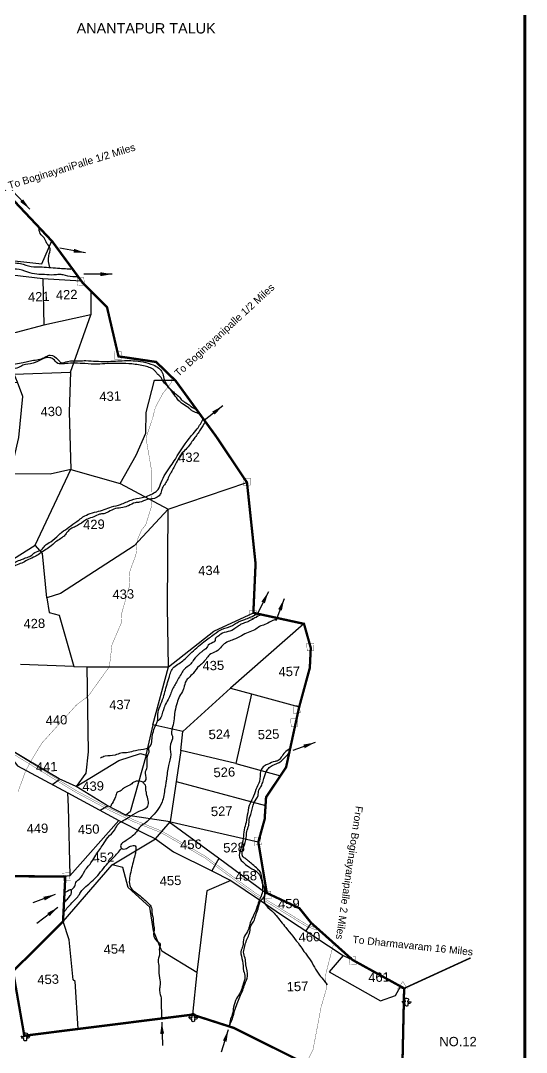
# Model space of a CAD drawing. Header units: feet. Extents: x 758300 to 768654, y 1597949 to 1607646.
# Drawn here: x 766934 to 768654, y 1600961 to 1604466 of the extents above; entities that cross this region are included whole.
import ezdxf

# ---------------------------------------------------------------- set-up
doc = ezdxf.new("R2010")
doc.units = ezdxf.units.FT
doc.header["$LTSCALE"] = 15
doc.header["$MEASUREMENT"] = 0
doc.linetypes.add('HIDDEN2', pattern=[0.1875, 0.125, -0.0625])
for name, color, linetype in [('CSMark', 72, 'Continuous'), ('PLOT', 7, 'Continuous'), ('PLOT NO', 7, 'Continuous'), ('ROAD', 6, 'Continuous'), ('TANKS AND STREAMS', 4, 'Continuous'), ('TEXT', 1, 'Continuous'), ('VILLAGE BOUNDARY', 5, 'Continuous'), ('VILLAGE N STONES', 1, 'Continuous')]:
    doc.layers.add(name, color=color, linetype=linetype)
doc.styles.get("Standard").update_dxf_attribs({"font": 'arial.ttf'})
doc.dimstyles.get("Standard").update_dxf_attribs({"dimtxt": 0.18, "dimasz": 40, "dimexe": 0.18, "dimexo": 0.0625, "dimgap": 0.09, "dimtad": 0, "dimtih": 1, "dimtoh": 1, "dimdec": 4, "dimzin": 0, "dimdsep": 46, "dimtxsty": 'Standard', "dimcen": 0.09, "dimadec": 0, "dimazin": 0, "dimtfac": 1, "dimtdec": 4, "dimtofl": 0, "dimtmove": 0, "dimatfit": 3, "dimfxl": 1, "dimtolj": 1, "dimtzin": 0, "dimarcsym": 0})

msp = doc.modelspace()

# ---------------------------------------------------------------- linework, layer by layer
at = {"layer": 'CSMark', "color": 5, "const_width": 10}
msp.add_lwpolyline([(758305.3, 1606965.9), (768648.6, 1606965.9), (768648.6, 1597954), (758305.3, 1597954)], close=True, dxfattribs=at)
at = {"layer": 'PLOT'}
for points in [[(766511.3, 1603950.4), (766506.1, 1603853.5), (766562.5, 1603823), (766607.2, 1603785.2), (766608.3, 1603725.6), (766648.1, 1603673.1), (766698.7, 1603669.6), (766873.3, 1603654.2), (767006.9, 1603639.8), (767040.5, 1603717.5)], [(767172.5, 1603548), (767173, 1603466.3), (767013.6, 1603431.9), (766919.3, 1603406.2), (766817.1, 1603388.7), (766735.9, 1603394.3), (766501.6, 1603391), (766508, 1603418.5), (766498.5, 1603451.9), (766519.6, 1603494.2), (766586.7, 1603532.1), (766610.5, 1603561.5), (766616.3, 1603496.6), (766738.1, 1603497.8), (766833.3, 1603492.2), (766836.7, 1603500.1), (766910.8, 1603501.2), (766905.2, 1603602.3)], [(766905.2, 1603602.3), (767009.7, 1603589.9), (767140.5, 1603581.9)], [(767009.7, 1603589.9), (767013.6, 1603431.9)], [(766413.3, 1603206.5), (766923.7, 1603237.3), (766912, 1603264.5), (767103.9, 1603272), (767173, 1603466.3)], [(766823.3, 1602583), (766984.2, 1602684.2), (767105.1, 1602941.5), (767272.5, 1602893.9), (767327.1, 1602989.8), (767360.1, 1603064.6), (767361.6, 1603134.8), (767389.3, 1603244.9), (767458.7, 1603244.9)], [(767103.9, 1603272), (767099.3, 1603137.5), (767105.1, 1602941.5), (767034.3, 1602925.2), (766900.5, 1602925.9), (766928.4, 1603049.6), (766941.7, 1603189.6), (766923.7, 1603237.3)], [(767272.5, 1602893.9), (767435.6, 1602805.9), (767703.8, 1602897)], [(767435.6, 1602805.9), (767319.9, 1602681.7), (767069.5, 1602520), (767023.7, 1602504.7), (767009.2, 1602655.3), (766984.2, 1602684.2)], [(767115.1, 1602272.2), (767159.9, 1602270.2), (767437.5, 1602271), (767434, 1602473.1), (767435.6, 1602805.9)], [(767023.7, 1602504.7), (767031.3, 1602455.3), (767065.1, 1602446.6), (767115.1, 1602272.2), (766933.5, 1602278.5)], [(767437.2, 1602271), (767591, 1602391.9), (767725.5, 1602454.3)], [(767897.6, 1602416.8), (767648.3, 1602198.6), (767719.6, 1602179), (767881.3, 1602134.9)], [(766410.6, 1602310.1), (766600.5, 1602165.9), (766712.6, 1602093.6), (766887.3, 1601980.9), (766923.7, 1601934.3), (767095, 1601843.2), (767268.7, 1601748.8), (767352.8, 1601706), (767392.3, 1601686.4), (767454, 1601642.8), (767583.9, 1601577.3), (767649, 1601544.5), (767746.1, 1601478.9), (767831.9, 1601420.9), (768030.8, 1601289.6), (768062.7, 1601275.1)], [(767159.9, 1602270.2), (767163.6, 1601981.7), (767156.1, 1601909.4), (767122.9, 1601863.8), (767268.1, 1601952.6), (767342.1, 1601976.4), (767361.1, 1601971.1), (767384.7, 1602074.1)], [(767485.2, 1602051), (767384.2, 1602074.2), (767437.5, 1602271.2)], [(767361.1, 1601971.1), (767306.4, 1601778.2), (767292.3, 1601767.2), (767226.6, 1601801.2), (767122.9, 1601863.8), (767064.9, 1601890.3), (766956.9, 1601955.2), (766888.9, 1601996.1), (766624.3, 1602179.3), (766536.7, 1602251.9)], [(767665.9, 1601941.8), (767478.4, 1601986.4), (767485.2, 1602051), (767648.3, 1602198.6)], [(767719.6, 1602179), (767665.9, 1601941.8), (767817.4, 1601900.5)], [(767478.4, 1601986.4), (767443.1, 1601743.8), (767292.3, 1601767.2)], [(767043.4, 1601871.6), (767065.9, 1601887.7)], [(767463, 1601881), (767766.9, 1601799.1)], [(767103.2, 1601562.1), (767097.6, 1601795), (767095, 1601843.2)], [(767231.4, 1601798.2), (767204.9, 1601783.2)], [(767268.7, 1601748.8), (767101.7, 1601560.4), (767083.5, 1601558.6)], [(767533.7, 1601232), (767413.9, 1601304.7), (767386.4, 1601374.1), (767373.2, 1601453.9), (767300.3, 1601521), (767281.9, 1601589.2), (767245.9, 1601597.9), (767392.3, 1601686.4), (767443.1, 1601743.8)], [(767439.6, 1601744.3), (767607, 1601622.4), (767768.1, 1601502.4), (767771.2, 1601502.3)], [(767742.3, 1601675.6), (767439.6, 1601744.3)], [(767129.6, 1601040.4), (767120.1, 1601201.7), (767112.5, 1601207.8), (767099.9, 1601343.7), (767078.5, 1601405.2), (767245.9, 1601597.9)], [(767585.2, 1601578.3), (767609, 1601620.5)], [(767649, 1601544.5), (767567.3, 1601510), (767533.7, 1601232), (767518.4, 1601089.2)], [(767921.6, 1601401.2), (767903.5, 1601373.7)], [(768030.8, 1601289.6), (767983.2, 1601234.3), (768158.1, 1601136.4), (768208.4, 1601154), (768225.6, 1601185.2)]]:
    msp.add_lwpolyline(points, dxfattribs=at)
at = {"layer": 'ROAD', "linetype": 'HIDDEN2', "ltscale": 10, "const_width": 1}
for points in [[(766925.7, 1601846.5), (766951.5, 1601917.2), (766975.4, 1601961), (767007, 1602012.2), (767069.2, 1602080.6), (767124.8, 1602141.8), (767164.7, 1602172), (767228, 1602260.2), (767236.2, 1602271.6), (767244.8, 1602345.1), (767275.9, 1602418.6), (767277.5, 1602451.1), (767302.9, 1602540.4), (767306.2, 1602596.8), (767326.3, 1602651.6), (767331, 1602702), (767345.6, 1602735.8), (767359.4, 1602752.4), (767380.3, 1602819.2), (767378.8, 1602941.4), (767360.5, 1603048.2), (767383.7, 1603118.1), (767392.4, 1603152.1), (767416.6, 1603197.4), (767447.7, 1603237.7), (767446.3, 1603256.8)], [(767941.5, 1601376.3), (767907.1, 1601388.4), (767794.6, 1601457.5), (767733, 1601495.3), (767667.3, 1601542.3), (767579.1, 1601607.9), (767561.3, 1601621.1), (767423.2, 1601700.9), (767412.6, 1601707.1), (767319.5, 1601744.1), (767241.2, 1601780.8), (767120.6, 1601845.1), (766830.7, 1602022.8)], [(767943.1, 1601382), (767908.8, 1601394.1), (767796.3, 1601463.3), (767734.6, 1601501), (767668.9, 1601548.1), (767580.7, 1601613.6), (767562.9, 1601626.9), (767424.8, 1601706.7), (767414.2, 1601712.8), (767321.2, 1601749.8), (767242.9, 1601786.5), (767122.2, 1601850.8), (766832.3, 1602028.5)], [(767998.9, 1601332.1), (767977.2, 1601249.1), (767971, 1601222.8), (767973.3, 1601175.3), (767955.8, 1601115.2), (767943.5, 1601050.1), (767928.5, 1600970.9), (767904.1, 1600922)]]:
    msp.add_lwpolyline(points, dxfattribs=at)
at = {"layer": 'TANKS AND STREAMS'}
for points in [[(764504.1, 1604143.7), (764534.1, 1604131.5), (764536.7, 1604124.1), (764551, 1604113.4), (764575.3, 1604105.9), (764606.2, 1604095.3), (764629.9, 1604086), (764660.4, 1604079), (764683.7, 1604085.3), (764719.2, 1604087.2), (764772, 1604090.7), (764800.6, 1604093.1), (764834.3, 1604101.3), (764872, 1604106.1), (764930.7, 1604106.1), (764949.5, 1604102.7), (764970, 1604105.3), (765004.9, 1604097.7), (765011.7, 1604086.7), (765022.9, 1604070.5), (765038.8, 1604049.6), (765041.8, 1604046.2), (765049.2, 1604032.4), (765064.7, 1604015.1), (765070.4, 1604002), (765077.4, 1603991.8), (765088.6, 1603980.2), (765107.4, 1603965.4), (765127.9, 1603940.9), (765158.9, 1603932.2), (765177.8, 1603927), (765201.5, 1603917.2), (765215, 1603912.8), (765227.8, 1603904.9), (765247.9, 1603897), (765262.1, 1603892.4), (765292.1, 1603878.5), (765325.5, 1603866.5), (765349.4, 1603858.5), (765373, 1603845.1), (765395.4, 1603835), (765420.9, 1603811.7), (765442.4, 1603804.3), (765472.2, 1603796), (765496, 1603788.2), (765536.6, 1603785.2), (765558.4, 1603780.2), (765609, 1603771.7), (765638.7, 1603772.1), (765674, 1603772.4), (765699.8, 1603774.7), (765764.6, 1603777.2), (765771, 1603784.6), (765810.9, 1603791), (765840, 1603793.4), (765865.6, 1603800.6), (765942, 1603809.7), (766016.4, 1603793.1), (766049.2, 1603778.5), (766075.3, 1603778.5), (766116.4, 1603802.4), (766139.4, 1603821.8), (766185, 1603835.5), (766227.2, 1603842), (766251.9, 1603851.6), (766277.1, 1603856.5), (766290.5, 1603854.9), (766355.5, 1603871.5), (766398.8, 1603865.5), (766458.1, 1603847.9), (766483.5, 1603839.9), (766510.2, 1603832), (766548.1, 1603820.5), (766568.3, 1603807.8), (766585.2, 1603794.9), (766595.1, 1603784.2), (766594.5, 1603753.5), (766592.2, 1603714.4), (766614.3, 1603693.2), (766632.2, 1603673.7), (766645.9, 1603657.1), (766683.7, 1603639.9), (766707.6, 1603637), (766763, 1603633.1), (766793.1, 1603635.3), (766827.4, 1603635.9), (766855.3, 1603637), (766871.3, 1603639.9), (766888.1, 1603643.6), (766900.3, 1603643.6), (766910.3, 1603643.4), (766933.5, 1603640.8), (766969.9, 1603630.8), (767007.3, 1603629.2), (767067.4, 1603624.6), (767093.1, 1603623.3), (767104.9, 1603622)], [(767130.6, 1603595.4), (767111.3, 1603595.6), (767078.6, 1603602), (767065.7, 1603603.6), (767047.3, 1603602.1), (767015, 1603603.2), (766989.4, 1603604.5), (766958.6, 1603611.7), (766920.1, 1603621.8), (766882.5, 1603619), (766823.3, 1603614.9), (766801.2, 1603611.5), (766785.9, 1603607.4), (766769.3, 1603606.2), (766732.6, 1603602.7), (766714, 1603601.2), (766683.1, 1603603.6), (766664.4, 1603610.8), (766652.2, 1603621.4), (766627.9, 1603629.1), (766595.2, 1603649.7), (766583.2, 1603675.6), (766578.5, 1603690.3), (766556.3, 1603709.1), (766549.9, 1603722.4), (766501.9, 1603747.4), (766466.4, 1603756.3), (766450.7, 1603761.2), (766428.5, 1603755.2), (766405.7, 1603742.8), (766387.6, 1603728), (766374.7, 1603718), (766360.9, 1603710), (766317.4, 1603695.2), (766300.8, 1603692.3), (766288.7, 1603692.4), (766269.2, 1603691.1), (766248.3, 1603689.1), (766234.6, 1603686.3), (766222.3, 1603686.1), (766206.2, 1603684.9), (766194.4, 1603684.1), (766163.5, 1603680.6), (766151.7, 1603681), (766143.7, 1603679.6), (766133.8, 1603670.6), (766131.5, 1603653.8), (766128, 1603648), (766128, 1603647.1), (766140, 1603649.9), (766148.7, 1603653.6), (766162.3, 1603659), (766179.6, 1603659.4), (766206.6, 1603658.8), (766255.9, 1603663.8), (766277.1, 1603665.2), (766286.2, 1603668.2), (766295.7, 1603667.7), (766308.8, 1603665.3), (766330, 1603665.5), (766346.7, 1603666.8), (766355.7, 1603672.3), (766364.9, 1603680.4), (766421.4, 1603691.9), (766462, 1603693.8), (766482.8, 1603693.1), (766499.6, 1603688.8), (766522.4, 1603680.2), (766542.9, 1603668.7), (766563.3, 1603661.7), (766590.9, 1603637.7), (766598.7, 1603613.5), (766601.3, 1603604.7), (766605.1, 1603595.7), (766610.9, 1603587.6), (766621.2, 1603567.6), (766619.1, 1603554.9), (766618.4, 1603543.1), (766613.1, 1603532.8), (766614.3, 1603518.9), (766614.7, 1603515), (766621.2, 1603508.5), (766621.3, 1603496.6)], [(767033.2, 1603627.6), (767029.9, 1603667.5), (767034.3, 1603691.7), (767024, 1603709.5), (767014, 1603727.8), (767001.2, 1603742.8), (766996.9, 1603763.7)], [(765418.4, 1602957.7), (765421.2, 1602960), (765427.1, 1602965), (765435.5, 1602972.5), (765441.1, 1602976.8), (765458.8, 1602985.3), (765490.3, 1603006.3), (765498.8, 1603014.6), (765508.5, 1603021.6), (765539.6, 1603035.4), (765551.8, 1603043.7), (765566.2, 1603051.8), (765590.5, 1603069.4), (765608.1, 1603082.9), (765619.1, 1603087.9), (765658, 1603100.1), (765670.5, 1603102.5), (765681.7, 1603103.6), (765703.3, 1603117), (765723.1, 1603125.4), (765733, 1603134.5), (765773.9, 1603134), (765789.5, 1603132.8), (765802.6, 1603138.2), (765812.6, 1603145.7), (765840.3, 1603174.8), (765856.4, 1603184.7), (765871.4, 1603187.2), (765894.8, 1603190.3), (765912, 1603194.3), (765916.9, 1603194.2), (765941.4, 1603198.5), (765955.1, 1603210), (765975.1, 1603224.6), (765989.1, 1603234.5), (766001.4, 1603243.3), (766019, 1603264.1), (766046.1, 1603264.1), (766059.1, 1603265.3), (766079.9, 1603266.9), (766112.1, 1603271.2), (766158.6, 1603266), (766171.8, 1603268.1), (766190.4, 1603269.8), (766211, 1603272.8), (766216.6, 1603274.9), (766251.4, 1603282.8), (766277.7, 1603283), (766291.3, 1603287.9), (766303.5, 1603290.7), (766313.5, 1603293), (766323.9, 1603299.5), (766337.2, 1603316.2), (766361.1, 1603323), (766379.5, 1603325.2), (766392.1, 1603328.3), (766417.9, 1603332.8), (766448.8, 1603332.6), (766458.6, 1603331.6), (766475.3, 1603325.3), (766482.1, 1603321.5), (766557.6, 1603282.1), (766579.3, 1603278), (766603, 1603278.6), (766627.7, 1603278.8), (766666.6, 1603280), (766708.9, 1603272.8), (766779.5, 1603273.1), (766804.9, 1603273), (766851.2, 1603274.4), (766865.6, 1603277.4), (766882.3, 1603285.2), (766892.6, 1603291.9), (766943.2, 1603304.5), (766962.1, 1603309.5), (767004.9, 1603317.5), (767021.3, 1603324.8), (767034.9, 1603329.9), (767063.1, 1603312.7), (767071.6, 1603304.9), (767093.4, 1603308.2), (767133.2, 1603310.4), (767156.5, 1603311), (767190.9, 1603309.1), (767257.2, 1603309.6), (767316.6, 1603310.8), (767350.7, 1603306.5), (767385.4, 1603296.2), (767404.2, 1603285.6), (767415.7, 1603271.2), (767421.5, 1603250.6), (767450.8, 1603206.9), (767462.8, 1603197.5), (767477.9, 1603182.6), (767483.5, 1603176.1), (767492.2, 1603170), (767504.9, 1603162.1), (767514.3, 1603155), (767532.8, 1603144.2)], [(767542.7, 1603130.7), (767524.2, 1603136.8), (767514.2, 1603143.2), (767505.7, 1603150.7), (767484.7, 1603164.4), (767472.5, 1603174.9), (767439.7, 1603217.8), (767418.8, 1603241), (767409, 1603257), (767398.6, 1603266.6), (767391.8, 1603275.3), (767357.4, 1603292.4), (767312.8, 1603299.6), (767229.7, 1603300.7), (767195.4, 1603299.1), (767152.7, 1603300.7), (767087.6, 1603301), (767070.9, 1603299.8), (767060.8, 1603301.7), (767045.2, 1603316.4), (767033.9, 1603321), (766976.9, 1603302), (766942.3, 1603295.4), (766927.3, 1603287.6), (766903.5, 1603281.9), (766888.1, 1603276), (766867.9, 1603269.9), (766844.1, 1603263.4), (766833.8, 1603262.7), (766815.5, 1603262), (766788.9, 1603263.5), (766723.8, 1603266.5), (766687.1, 1603269.6), (766675.6, 1603271.7), (766658.8, 1603272.1), (766639.8, 1603273.6), (766581.7, 1603269.4), (766569.7, 1603269.2), (766559.4, 1603268.8), (766538.8, 1603268), (766528.3, 1603265.4), (766510.7, 1603252.4), (766510, 1603239.6), (766504.4, 1603232.9), (766497.6, 1603222.9), (766483, 1603203.4), (766466.5, 1603204.7), (766443.6, 1603204.1), (766439.2, 1603211.2), (766426.1, 1603223.2), (766417.5, 1603227.9), (766400.9, 1603231.2), (766393.1, 1603232)], [(766483.1, 1602289.2), (766498.8, 1602299), (766509.1, 1602308.7), (766515.5, 1602325.9), (766519.3, 1602343.8), (766526.2, 1602342.4), (766539.6, 1602359.9), (766552.8, 1602369.9), (766571.2, 1602388.1), (766586.6, 1602408), (766599.4, 1602417.2), (766611.4, 1602428.5), (766624, 1602437.8), (766649.9, 1602450.2), (766670, 1602463.4), (766699.5, 1602484.7), (766718.1, 1602495.8), (766728.3, 1602501), (766755.3, 1602520.7), (766773.6, 1602535.7), (766786.9, 1602544.1), (766797.5, 1602552.7), (766823.3, 1602571.8), (766845.9, 1602586.9), (766870.9, 1602604.4), (766895.9, 1602615.8), (766917.7, 1602627.3), (766937.8, 1602635.6), (766951, 1602640.6), (766970.6, 1602648.8), (766982.5, 1602659.2), (767004.9, 1602668.3), (767016.8, 1602682.3), (767037.2, 1602695.8), (767063.7, 1602718.8), (767074.8, 1602727.7), (767098.4, 1602745.5), (767125.8, 1602764.5), (767140.8, 1602776), (767164.2, 1602789.1), (767193.1, 1602797.7), (767218.5, 1602805.3), (767243.8, 1602814.4), (767274.3, 1602822.3), (767309.8, 1602837.3), (767347, 1602845.8), (767367, 1602851.5), (767387.5, 1602861.4), (767401.5, 1602873.5), (767412, 1602897.3), (767445.5, 1602953.4), (767460.5, 1602976.7), (767515.7, 1603056.7), (767534.5, 1603078.9), (767555.4, 1603113.3)], [(767562.1, 1603104), (767545.1, 1603075.9), (767524.2, 1603046.1), (767514.3, 1603032.3), (767499.4, 1603013.2), (767483.7, 1602997.5), (767464.1, 1602965.5), (767446.2, 1602931.7), (767443, 1602926.6), (767434.2, 1602908.7), (767426, 1602892.7), (767415.7, 1602877.7), (767410.5, 1602861.1), (767402.2, 1602849.7), (767384, 1602841.7), (767365, 1602839.2), (767338.4, 1602829.7), (767323.3, 1602828.1), (767301.6, 1602818.2), (767281.3, 1602812), (767257.3, 1602808.1), (767232.6, 1602797.3), (767216.7, 1602791), (767203, 1602789), (767182.8, 1602780), (767161.6, 1602772.9), (767147.6, 1602764), (767121.3, 1602747.3), (767105.1, 1602740), (767092.7, 1602728.5), (767085.2, 1602718.4), (767070.5, 1602706.4), (767052.7, 1602695.2), (767034, 1602678.2), (767015.4, 1602665.9), (766993.5, 1602651.4), (766978.1, 1602643), (766956.2, 1602632.7), (766938.5, 1602623.4), (766917.3, 1602614.7), (766904.3, 1602606.7), (766882.4, 1602599.2), (766869.5, 1602590.3), (766850.7, 1602580.5), (766825.3, 1602565.6), (766805.6, 1602548.5), (766792, 1602536.5), (766776.1, 1602525.9), (766764.9, 1602514.6), (766744.5, 1602500.3), (766732, 1602493.5), (766720.6, 1602487.9), (766704, 1602474.2), (766685.7, 1602464), (766667.4, 1602453.3), (766655.6, 1602443.5), (766634, 1602437.2), (766614.2, 1602422), (766594.4, 1602404.3), (766579.7, 1602386), (766563.5, 1602370.3), (766544.1, 1602351.6), (766529.4, 1602340.4), (766521.4, 1602323.7), (766515, 1602299.9), (766504.8, 1602290.1), (766489.2, 1602285)], [(767106, 1601512.5), (767118.1, 1601525.5), (767124.2, 1601541.4), (767134.5, 1601549.7), (767152.1, 1601577.4), (767164.5, 1601593.6), (767175.7, 1601608.4), (767189.7, 1601631.3), (767214.9, 1601666.9), (767231.1, 1601691), (767254.2, 1601716.8), (767266.6, 1601737.5), (767276.8, 1601744.7), (767301.7, 1601759.7), (767332.8, 1601778), (767366.4, 1601797.6), (767362.6, 1601839.2), (767360.2, 1601855.9), (767355.8, 1601872.3), (767350.9, 1601878), (767357.4, 1601882.4), (767358.8, 1601909.1), (767364.3, 1601930.3), (767364, 1601950), (767367.8, 1601973.5), (767371.2, 1601983.7), (767369.9, 1601991.9), (767376.8, 1602004.8), (767381.2, 1602027.2), (767394.8, 1602074.8), (767399.7, 1602086.6), (767401.1, 1602108.6), (767419.6, 1602166.8), (767426.6, 1602191.6), (767442.1, 1602244.7), (767449.2, 1602262.2), (767481.7, 1602288.1), (767510.6, 1602314.6), (767557.3, 1602355.6), (767592.6, 1602381.9), (767619.5, 1602399.2), (767654.8, 1602411.1), (767668.8, 1602420.2), (767696.7, 1602431.5), (767715.2, 1602439.4), (767738.3, 1602451.5)], [(767811.5, 1602435.5), (767785, 1602424.9), (767764.7, 1602414.5), (767746, 1602407.5), (767730, 1602396.3), (767707.9, 1602387.8), (767685.1, 1602376.6), (767658.3, 1602363.5), (767640.1, 1602356.6), (767621.6, 1602344.7), (767605.1, 1602326.2), (767580.6, 1602314.6), (767555.4, 1602285.9), (767541.9, 1602274.4), (767520.4, 1602248.6), (767505.9, 1602233.4), (767496.7, 1602223), (767488.8, 1602198.4), (767484.3, 1602187.3), (767471.8, 1602165.6), (767464.4, 1602142.1), (767457.5, 1602111.5), (767455.3, 1602087.6), (767448.8, 1602059.4), (767447.7, 1602043.1), (767450.6, 1602031.9), (767443.7, 1602007.9), (767444.8, 1601973.2), (767436.9, 1601935), (767429.9, 1601887.4), (767427.9, 1601874), (767424.8, 1601857.2), (767415.1, 1601811.7), (767398.6, 1601782.8), (767377.5, 1601759), (767364.2, 1601744.9), (767337.3, 1601724), (767325, 1601706.3), (767310.1, 1601692.3), (767296.8, 1601682.9), (767274.5, 1601659), (767277.1, 1601654.3), (767293.7, 1601653.8), (767307.9, 1601661.7), (767323.6, 1601662.1), (767326, 1601646.3), (767322.6, 1601630.3), (767316.7, 1601607.1), (767304.9, 1601553.2), (767305.4, 1601528.4), (767315.7, 1601512.4), (767327.4, 1601503.5), (767345.1, 1601488.7), (767363.8, 1601472.2), (767372.3, 1601463.7), (767379.3, 1601451.5), (767380.2, 1601435), (767384.1, 1601421.3), (767385.5, 1601399.2), (767388.1, 1601380.2), (767386.4, 1601360.8), (767392.9, 1601343.9), (767401.3, 1601336.6), (767408.7, 1601329.4), (767406.6, 1601316.6), (767406, 1601291), (767402.1, 1601277), (767403.7, 1601256.4), (767404.2, 1601238), (767407.6, 1601206.5), (767407.9, 1601186), (767406.3, 1601177.7), (767408.1, 1601161.6), (767411.9, 1601146.7), (767411.7, 1601128.6), (767413.4, 1601094), (767414, 1601078.9), (767414.3, 1601076.1)], [(767751.6, 1602448.6), (767730.8, 1602436.7), (767715.1, 1602427.8), (767703.4, 1602422.9), (767687.3, 1602416.7), (767675.4, 1602409.6), (767663, 1602400.6), (767639.8, 1602390.3), (767614.9, 1602382.1), (767608.5, 1602376.1), (767595.3, 1602364.8), (767595.2, 1602360.4), (767576, 1602347.5), (767564.1, 1602332.4), (767550.1, 1602322.2), (767541.5, 1602314.9), (767523.2, 1602295.7), (767512.9, 1602281.1), (767489, 1602260.9), (767482.2, 1602250.2), (767471.5, 1602231.8), (767461.4, 1602214.8), (767452.9, 1602199.2), (767445, 1602180.9), (767438.6, 1602164.7), (767427, 1602144.3), (767419.9, 1602125.2), (767414.3, 1602107.3), (767406, 1602091.5), (767399.7, 1602086.6)], [(767370.3, 1601994.4), (767351.5, 1601990), (767316.4, 1601983.8), (767294.6, 1601979.1), (767275.4, 1601978), (767255.4, 1601970.6), (767222, 1601967.2), (767205.5, 1601960.6)], [(767850.7, 1601993.6), (767832, 1601979.4), (767820.1, 1601963.6), (767810.1, 1601952.8), (767799.4, 1601949.3), (767775.7, 1601940.4), (767762.4, 1601933.6), (767751.3, 1601918.5), (767746.4, 1601880.9), (767737.4, 1601861.2), (767726.3, 1601831.6), (767714.1, 1601806.8), (767706.2, 1601775.2), (767700.6, 1601742.3), (767694.6, 1601716.9), (767690.7, 1601687.3), (767682.4, 1601652.8), (767678.3, 1601624.3), (767694.4, 1601603.4), (767713.4, 1601588.8), (767741.2, 1601570.8), (767749.8, 1601555.6), (767756.7, 1601521.8), (767753.2, 1601495.6), (767746.1, 1601478.9), (767738.7, 1601457.2), (767727.2, 1601429.1), (767716.3, 1601404.7), (767711.4, 1601387.8), (767705.4, 1601371.6), (767693.4, 1601350.6), (767689.2, 1601322.2), (767683.4, 1601302.9), (767688.7, 1601271.8), (767692.5, 1601237.9), (767696.8, 1601216.9), (767689.9, 1601188.5), (767681.7, 1601165.6), (767668.3, 1601143.5), (767658.3, 1601115), (767653.7, 1601089.9), (767646.8, 1601068.4), (767644.9, 1601055.9), (767642.8, 1601049.2), (767654.2, 1601075), (767661.9, 1601102.4), (767670.7, 1601126.7), (767679.2, 1601149.8), (767689.5, 1601172.1), (767696.4, 1601192.2), (767705.7, 1601219.6), (767700.1, 1601257.8), (767697.5, 1601281), (767692.1, 1601301.7), (767694.2, 1601311.8), (767699, 1601332.2), (767713.2, 1601370.1), (767718.2, 1601393.2), (767727.1, 1601406.4), (767733.6, 1601426.2), (767741.8, 1601448.7), (767750.3, 1601476.1), (767762.2, 1601489.3), (767762.8, 1601518.6), (767754.5, 1601551.9), (767750.7, 1601571.1), (767740.5, 1601583.2), (767722.8, 1601599.6), (767708.8, 1601610.5), (767699.4, 1601618.5), (767689.8, 1601625.7), (767691.7, 1601656.7), (767701.5, 1601691), (767702.9, 1601710.9), (767709.7, 1601732), (767711.7, 1601752.6), (767718.2, 1601774.1), (767727.7, 1601809.6), (767741.6, 1601833.9), (767744, 1601852.1), (767750.6, 1601863.1), (767757.3, 1601878), (767762.2, 1601895.2), (767772.4, 1601919.6), (767782.4, 1601930.6), (767813.2, 1601945.7), (767825.7, 1601955.5), (767847.5, 1601978.8)], [(767351, 1601878.4), (767336, 1601882.7), (767318.7, 1601878.6), (767305.1, 1601868.6), (767286.3, 1601859.2), (767275.8, 1601850.4), (767262.7, 1601844), (767257, 1601829.4), (767245.3, 1601806.6), (767239.2, 1601794.7)], [(767080, 1601435.3), (767104.5, 1601464.7), (767122.2, 1601482.7), (767134, 1601497.2), (767142.3, 1601510.6), (767161.3, 1601528.9), (767180.5, 1601545.5), (767196.4, 1601562), (767236, 1601609.6), (767263.5, 1601637.4), (767277.5, 1601653.9)], [(767081.8, 1601470.3), (767093.6, 1601481.6), (767103.2, 1601493.9), (767107.3, 1601503.1), (767105.4, 1601513.2), (767090.4, 1601506.6), (767083.5, 1601504.3)], [(767765.2, 1601501.1), (767764.4, 1601466.6), (767788.7, 1601441.5), (767803.2, 1601425.8), (767835.6, 1601384.8), (767882.9, 1601325.2), (767897.6, 1601304), (767916.3, 1601278.4), (767950.3, 1601223.4), (767966.3, 1601204), (767976.5, 1601190.2)]]:
    msp.add_spline(points, degree=3, dxfattribs=at)
at = {"layer": 'VILLAGE BOUNDARY', "linetype": 'HIDDEN2', "ltscale": 10, "const_width": 8}
for points in [[(766860.5, 1603908.5), (767042, 1603715.8), (767146, 1603574.4), (767228, 1603492.6), (767267, 1603325.4), (767395.1, 1603306.5), (767461.6, 1603242), (767600, 1603052), (767703.8, 1602897), (767733, 1602621.1), (767725.5, 1602454.3), (767897.6, 1602416.8), (767920.7, 1602334.9), (767917.4, 1602267.1), (767881, 1602133.5), (767836.8, 1601929.6), (767768.7, 1601827.7), (767763.9, 1601753.1), (767742.3, 1601675.6), (767771.2, 1601502.3), (767882, 1601450.6), (767921.6, 1601401.2), (768062.7, 1601275.1), (768238, 1601178.4), (768231.3, 1600876)], [(768219.8, 1600764.6), (767659.7, 1601043.8), (767518.4, 1601089.2), (766946.9, 1601017.5), (766908.5, 1601236.6), (767078.5, 1601405.2), (767086.3, 1601558.6), (766833.4, 1601559.5), (766571, 1601589.7), (766412.5, 1601519.7), (766120.9, 1601285.8), (765700.6, 1601082.3), (765754.7, 1600965.6), (765757.8, 1600874)]]:
    msp.add_lwpolyline(points, dxfattribs=at)
at = {"layer": 'VILLAGE BOUNDARY', "linetype": 'HIDDEN2', "ltscale": 200, "const_width": 5}
msp.add_lwpolyline([(768238, 1601178.4), (768464.1, 1601282)], dxfattribs=at)
at = {"layer": 'VILLAGE N STONES', "const_width": 1}
for points in [[(767126.4, 1603592.5), (767149.5, 1603593.4), (767150.5, 1603567.6), (767127.4, 1603566.7)], [(767252.9, 1603341.3), (767276.1, 1603342.2), (767277.1, 1603316.4), (767253.9, 1603315.5)], [(767692.2, 1602911.2), (767715.3, 1602912.1), (767716.3, 1602886.3), (767693.2, 1602885.4)], [(767712.2, 1602461.8), (767735.3, 1602462.7), (767736.3, 1602437), (767713.2, 1602436.1)], [(767907.2, 1602350.8), (767930.3, 1602351.7), (767931.3, 1602326), (767908.2, 1602325.1)], [(767860.2, 1602139.2), (767883.4, 1602140.1), (767884.4, 1602114.3), (767861.2, 1602113.4)], [(767852.8, 1602093.9), (767875.9, 1602094.7), (767876.9, 1602069), (767853.8, 1602068.1)], [(767727.7, 1601691.1), (767750.8, 1601692), (767751.8, 1601666.2), (767728.7, 1601665.3)], [(767078.2, 1601570.1), (767101.3, 1601571), (767102.3, 1601545.2), (767079.2, 1601544.3)], [(767761.6, 1601508), (767784.7, 1601508.9), (767785.7, 1601483.1), (767762.6, 1601482.2)], [(768050.8, 1601284.5), (768073.9, 1601285.4), (768074.9, 1601259.6), (768051.8, 1601258.7)]]:
    msp.add_lwpolyline(points, close=True, dxfattribs=at)
msp.add_lwpolyline([(768215.3, 1601176.2), (768248.9, 1601177.5), (768233.6, 1601201.6), (768215.3, 1601176.2)], dxfattribs=at)
at = {"layer": 'VILLAGE N STONES'}
for points in [[(768236.6, 1601126.3), (768232.4, 1601134.4), (768242.3, 1601132.8), (768240.3, 1601143.7), (768246.8, 1601145.5), (768253.3, 1601140.9), (768249.5, 1601132.3), (768260.7, 1601133.2), (768256.1, 1601126.9), (768250.7, 1601127), (768250.7, 1601119.8), (768241.8, 1601120.2), (768241.3, 1601126.4), (768236.4, 1601126.4)], [(767511.3, 1601073.4), (767507.1, 1601081.5), (767517, 1601079.9), (767515, 1601090.8), (767521.5, 1601092.6), (767528, 1601088), (767524.2, 1601079.4), (767535.4, 1601080.3), (767530.8, 1601074), (767525.4, 1601074.1), (767525.4, 1601066.9), (767516.5, 1601067.3), (767516, 1601073.6), (767511, 1601073.5)], [(766940.5, 1601008.3), (766936.3, 1601016.4), (766946.2, 1601014.8), (766944.3, 1601025.7), (766950.8, 1601027.5), (766957.2, 1601022.9), (766953.4, 1601014.3), (766964.7, 1601015.2), (766960, 1601008.9), (766954.6, 1601009), (766954.6, 1601001.8), (766945.7, 1601002.2), (766945.2, 1601008.5), (766940.3, 1601008.4)]]:
    msp.add_spline(points, degree=3, dxfattribs=at)

# ---------------------------------------------------------------- texts
at = {"layer": 'PLOT NO', "linetype": 'Continuous'}
for s, rotation, p in [('To BoginayaniPalle 1/2 Miles ', 17.0782, (766896.3, 1603893.5)), ('To Boginayanipalle 1/2 Miles ', 42.5493, (767471, 1603254.6)), ('From Boginayanipalle 2 Miles ', 261.431, (768073.7, 1601799.3)), ('To Dharmavaram 16 Miles ', 353.9535, (768061.5, 1601332.9))]:
    msp.add_text(s, height=25, rotation=rotation, dxfattribs=at).set_placement(p)
at = {"layer": 'PLOT NO'}
for s, p in [('421', (766959.9, 1603511)), ('422', (767054.7, 1603517.9)), ('431', (767202.5, 1603172.8)), ('430', (767002.7, 1603121.1)), ('432', (767470.3, 1602965.4)), ('429', (767147.4, 1602737.4)), ('434', (767538.5, 1602581.1)), ('433', (767247, 1602500.3)), ('428', (766944.7, 1602400.6)), ('435', (767553.2, 1602257.9)), ('457', (767811.5, 1602237.7)), ('437', (767236, 1602125.1)), ('440', (767020, 1602072.7)), ('524', (767573.9, 1602024.7)), ('525', (767740.9, 1602024.2)), ('441', (766986.7, 1601913.9)), ('526', (767590.5, 1601895.6)), ('439', (767144.6, 1601848.2)), ('527', (767581.7, 1601763.2)), ('449', (766955.3, 1601704.2)), ('450', (767129.4, 1601701.6)), ('456', (767477, 1601650.2)), ('528', (767623.6, 1601639.7)), ('452', (767179.5, 1601606.3)), ('455', (767407.6, 1601527)), ('458', (767664.8, 1601543.1)), ('459', (767810, 1601449.1)), ('460', (767879.8, 1601335.9)), ('454', (767217, 1601294.9)), ('453', (766991.7, 1601191.6)), ('461', (768116.5, 1601199.2)), ('157', (767839.4, 1601167.6))]:
    msp.add_text(s, height=31.62, rotation=2.2152, dxfattribs=at).set_placement(p)
at = {"layer": 'TEXT'}
for s, height, p in [('ANANTAPUR TALUK', 35, (767124.6, 1604422.5)), ('NO.12', 31.5, (768357.7, 1600982))]:
    msp.add_text(s, height=height, dxfattribs=at).set_placement(p)

# ---------------------------------------------------------------- leaders
at = {"layer": 'VILLAGE BOUNDARY'}
for points in [[(766965.5, 1603825.6), (766905.3, 1603889)], [(767154.7, 1603677.1), (767067.5, 1603692.9)], [(767245.8, 1603604.8), (767149.4, 1603604.4)], [(767621.4, 1603157.5), (767558.5, 1603108.1)], [(767776.7, 1602525.3), (767740.9, 1602453.8)], [(767830.3, 1602501.7), (767801.9, 1602426.9)], [(767935.3, 1602013.8), (767860.1, 1601986.8)], [(767051.5, 1601497.1), (766976.4, 1601469.5)], [(767060.8, 1601453.4), (766989, 1601398.6)], [(767414, 1601063.8), (767417, 1600983.9)], [(767640.3, 1601037.3), (767616.1, 1600961.1)]]:
    msp.add_leader(points, dimstyle='Standard', override={"dimgap": 0.09, "dimtad": 0}, dxfattribs=at)

doc.saveas('drawing.dxf')
